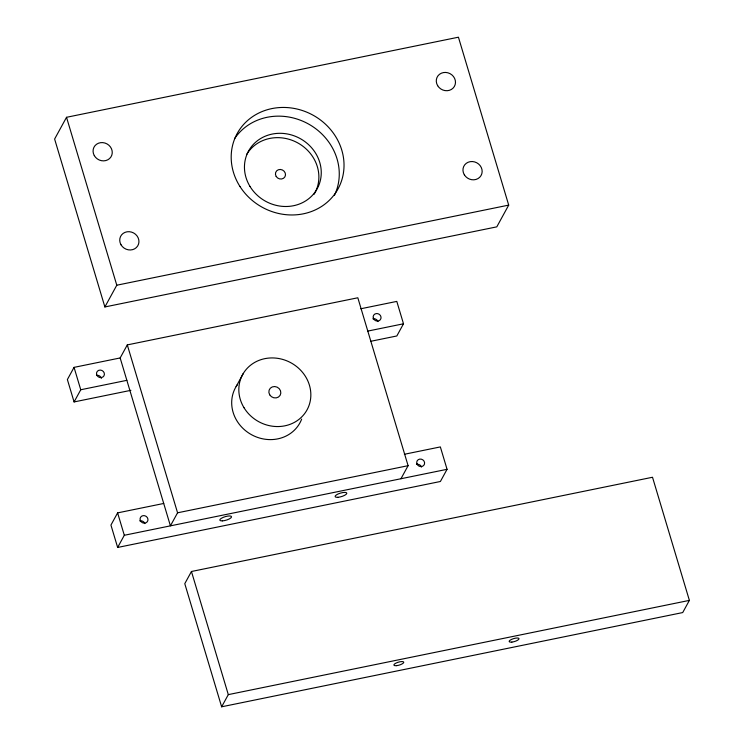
<?xml version="1.0" encoding="UTF-8"?>
<svg xmlns="http://www.w3.org/2000/svg" width="744" height="744" viewBox="0 0 744 744"><rect width="100%" height="100%" fill="white"/><g stroke="black" fill="none" stroke-linecap="round" stroke-linejoin="round"><path stroke-width="1.12" d="M66.523 117.301L54.619 139.044L104.885 306.956L496.797 226.855L508.701 205.112L458.434 37.2L66.523 117.301L116.789 285.212L104.885 306.956M400.951 478.736L408.093 465.688L357.827 297.777L127.298 344.9L120.156 357.948L74.047 367.369L67.379 379.552L74.084 401.937L130.907 390.321M74.084 401.937L80.752 389.754L74.047 367.369M163.717 503.465L117.608 512.886L110.94 525.069L117.645 547.454L440.392 481.489L447.06 469.315L440.355 446.921L404.373 454.277M117.645 547.454L124.313 535.28L117.608 512.886M236.136 386.545L243.279 373.497M127.298 344.9L177.565 512.802L170.423 525.85L120.156 357.948M191.45 571.494L184.782 583.668L221.638 706.8L682.713 612.563L689.381 600.389L652.516 477.257L191.45 571.494L228.306 694.626L221.638 706.8M360.812 308.76L396.794 301.404L403.499 323.789L396.831 335.972L370.689 341.31M116.789 285.212L508.701 205.112M80.752 389.754L126.852 380.333M367.508 331.145L403.499 323.789M177.565 512.802L408.093 465.688M124.313 535.28L447.06 469.315M228.306 694.626L689.381 600.389M301.664 419.104A36.716 33.564 28.7 0 1 251.928 434.924A36.716 33.564 28.7 0 1 237.336 384.713M234.611 138.635A57.521 52.582 28.7 0 1 308.909 124.229A57.521 52.582 28.7 0 1 334.484 195.226M96.488 375.376A4.036 3.692 28.7 0 1 101.398 378.296M139.826 520.949A4.036 3.692 28.7 0 1 144.885 523.59M416.463 464.405A4.036 3.692 28.7 0 1 421.532 467.046M372.949 318.878A4.036 3.692 28.7 0 1 377.98 321.575M246.803 154.25A39.162 35.805 28.7 0 1 298.967 143.592A39.162 35.805 28.7 0 1 314.135 194.249M244.041 407.768A36.716 33.564 28.7 0 0 306.398 410.995A36.716 33.564 28.7 0 0 274.08 357.976A36.716 33.564 28.7 0 0 244.041 407.768M269.709 394.832A6.119 5.599 28.7 0 0 280.097 395.371A6.119 5.599 28.7 0 0 274.713 386.536A6.119 5.599 28.7 0 0 269.709 394.832M222.335 520.884A6.119 1.823 -16.7 0 0 231.542 516.987A6.119 1.823 -16.7 0 0 223.144 517.396A6.119 1.823 -16.7 0 0 222.335 520.884M337.841 497.308A6.119 1.823 -16.7 0 0 346.825 493.328A6.119 1.823 -16.7 0 0 338.157 493.951A6.119 1.823 -16.7 0 0 337.841 497.308M416.928 463.828A4.036 3.692 28.7 0 0 423.671 465.484A4.036 3.692 28.7 0 0 421.364 459.178A4.036 3.692 28.7 0 0 416.928 463.828M373.349 318.265A4.036 3.692 28.7 0 0 380.082 319.994A4.036 3.692 28.7 0 0 377.85 313.67A4.036 3.692 28.7 0 0 373.349 318.265M140.281 520.372A4.036 3.692 28.7 0 0 147.033 522.028A4.036 3.692 28.7 0 0 144.727 515.722A4.036 3.692 28.7 0 0 140.281 520.372M97.064 375.562A4.036 3.692 28.7 0 0 103.918 375.915A4.036 3.692 28.7 0 0 100.366 370.084A4.036 3.692 28.7 0 0 97.064 375.562M240.024 186.586A57.521 52.582 28.7 0 0 337.655 189.562A57.521 52.582 28.7 0 0 285.157 107.471A57.521 52.582 28.7 0 0 240.024 186.586M94.302 155.608A9.793 8.947 28.7 0 0 110.93 156.965A9.793 8.947 28.7 0 0 102.765 142.615A9.793 8.947 28.7 0 0 94.302 155.608M121.04 244.823A9.793 8.947 28.7 0 0 137.677 245.966A9.793 8.947 28.7 0 0 129.307 231.7A9.793 8.947 28.7 0 0 121.04 244.823M437.677 85.718A9.793 8.947 28.7 0 0 454.305 86.574A9.793 8.947 28.7 0 0 445.684 72.438A9.793 8.947 28.7 0 0 437.677 85.718M464.349 174.821A9.793 8.947 28.7 0 0 480.977 175.677A9.793 8.947 28.7 0 0 472.356 161.541A9.793 8.947 28.7 0 0 464.349 174.821M250.003 186.456A39.162 35.805 28.7 0 0 316.516 189.897A39.162 35.805 28.7 0 0 282.041 133.353A39.162 35.805 28.7 0 0 250.003 186.456M276.163 176.421A5.143 4.697 28.7 0 0 284.887 176.877A5.143 4.697 28.7 0 0 280.367 169.455A5.143 4.697 28.7 0 0 276.163 176.421M511.881 642.091A5.143 1.525 -16.7 0 0 519.033 638.64A5.143 1.525 -16.7 0 0 511.379 639.477A5.143 1.525 -16.7 0 0 511.881 642.091M396.608 665.657A5.143 1.525 -16.7 0 0 403.76 662.207A5.143 1.525 -16.7 0 0 396.115 663.044A5.143 1.525 -16.7 0 0 396.608 665.657"/></g></svg>
